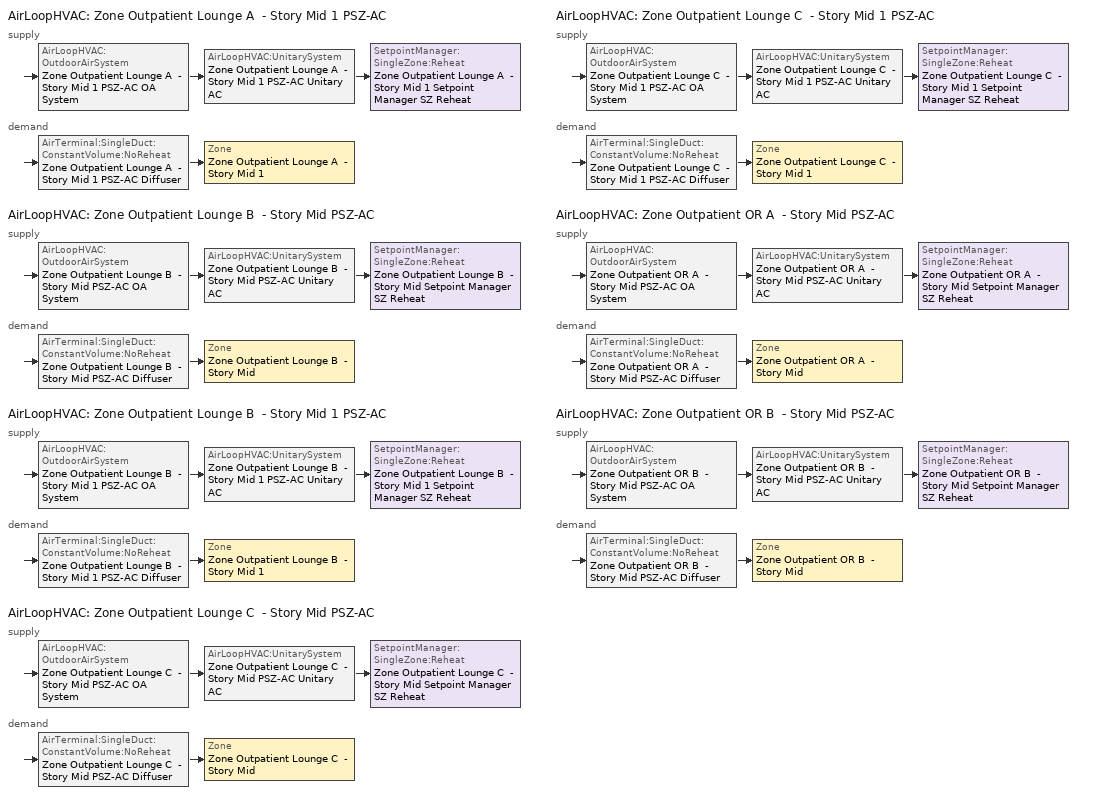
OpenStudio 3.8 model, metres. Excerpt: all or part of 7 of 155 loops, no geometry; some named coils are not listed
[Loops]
AirLoopHVAC 'Zone Outpatient Lounge A  - Story Mid 1 PSZ-AC'
 supply: AirLoopHVAC:OutdoorAirSystem 'Zone Outpatient Lounge A  - Story Mid 1 PSZ-AC OA System' > AirLoopHVAC:UnitarySystem 'Zone Outpatient Lounge A  - Story Mid 1 PSZ-AC Unitary AC' > SetpointManager:SingleZone:Reheat 'Zone Outpatient Lounge A  - Story Mid 1 Setpoint Manager SZ Reheat'
 demand: AirTerminal:SingleDuct:ConstantVolume:NoReheat 'Zone Outpatient Lounge A  - Story Mid 1 PSZ-AC Diffuser' > Zone 'Zone Outpatient Lounge A  - Story Mid 1'
AirLoopHVAC 'Zone Outpatient Lounge B  - Story Mid PSZ-AC'
 supply: AirLoopHVAC:OutdoorAirSystem 'Zone Outpatient Lounge B  - Story Mid PSZ-AC OA System' > AirLoopHVAC:UnitarySystem 'Zone Outpatient Lounge B  - Story Mid PSZ-AC Unitary AC' > SetpointManager:SingleZone:Reheat 'Zone Outpatient Lounge B  - Story Mid Setpoint Manager SZ Reheat'
 demand: AirTerminal:SingleDuct:ConstantVolume:NoReheat 'Zone Outpatient Lounge B  - Story Mid PSZ-AC Diffuser' > Zone 'Zone Outpatient Lounge B  - Story Mid'
AirLoopHVAC 'Zone Outpatient Lounge B  - Story Mid 1 PSZ-AC'
 supply: AirLoopHVAC:OutdoorAirSystem 'Zone Outpatient Lounge B  - Story Mid 1 PSZ-AC OA System' > AirLoopHVAC:UnitarySystem 'Zone Outpatient Lounge B  - Story Mid 1 PSZ-AC Unitary AC' > SetpointManager:SingleZone:Reheat 'Zone Outpatient Lounge B  - Story Mid 1 Setpoint Manager SZ Reheat'
 demand: AirTerminal:SingleDuct:ConstantVolume:NoReheat 'Zone Outpatient Lounge B  - Story Mid 1 PSZ-AC Diffuser' > Zone 'Zone Outpatient Lounge B  - Story Mid 1'
AirLoopHVAC 'Zone Outpatient Lounge C  - Story Mid PSZ-AC'
 supply: AirLoopHVAC:OutdoorAirSystem 'Zone Outpatient Lounge C  - Story Mid PSZ-AC OA System' > AirLoopHVAC:UnitarySystem 'Zone Outpatient Lounge C  - Story Mid PSZ-AC Unitary AC' > SetpointManager:SingleZone:Reheat 'Zone Outpatient Lounge C  - Story Mid Setpoint Manager SZ Reheat'
 demand: AirTerminal:SingleDuct:ConstantVolume:NoReheat 'Zone Outpatient Lounge C  - Story Mid PSZ-AC Diffuser' > Zone 'Zone Outpatient Lounge C  - Story Mid'
AirLoopHVAC 'Zone Outpatient Lounge C  - Story Mid 1 PSZ-AC'
 supply: AirLoopHVAC:OutdoorAirSystem 'Zone Outpatient Lounge C  - Story Mid 1 PSZ-AC OA System' > AirLoopHVAC:UnitarySystem 'Zone Outpatient Lounge C  - Story Mid 1 PSZ-AC Unitary AC' > SetpointManager:SingleZone:Reheat 'Zone Outpatient Lounge C  - Story Mid 1 Setpoint Manager SZ Reheat'
 demand: AirTerminal:SingleDuct:ConstantVolume:NoReheat 'Zone Outpatient Lounge C  - Story Mid 1 PSZ-AC Diffuser' > Zone 'Zone Outpatient Lounge C  - Story Mid 1'
AirLoopHVAC 'Zone Outpatient OR A  - Story Mid PSZ-AC'
 supply: AirLoopHVAC:OutdoorAirSystem 'Zone Outpatient OR A  - Story Mid PSZ-AC OA System' > AirLoopHVAC:UnitarySystem 'Zone Outpatient OR A  - Story Mid PSZ-AC Unitary AC' > SetpointManager:SingleZone:Reheat 'Zone Outpatient OR A  - Story Mid Setpoint Manager SZ Reheat'
 demand: AirTerminal:SingleDuct:ConstantVolume:NoReheat 'Zone Outpatient OR A  - Story Mid PSZ-AC Diffuser' > Zone 'Zone Outpatient OR A  - Story Mid'
AirLoopHVAC 'Zone Outpatient OR B  - Story Mid PSZ-AC'
 supply: AirLoopHVAC:OutdoorAirSystem 'Zone Outpatient OR B  - Story Mid PSZ-AC OA System' > AirLoopHVAC:UnitarySystem 'Zone Outpatient OR B  - Story Mid PSZ-AC Unitary AC' > SetpointManager:SingleZone:Reheat 'Zone Outpatient OR B  - Story Mid Setpoint Manager SZ Reheat'
 demand: AirTerminal:SingleDuct:ConstantVolume:NoReheat 'Zone Outpatient OR B  - Story Mid PSZ-AC Diffuser' > Zone 'Zone Outpatient OR B  - Story Mid'
[Sizing:Zone] Zone Cooling Design Supply Air Temperature Input Method=SupplyAirTemperature; Zone Cooling Design Supply Air Temperature {C}=12.7778; Zone Cooling Design Supply Air Temperature Difference {deltaC}=11.11; Zone Heating Design Supply Air Temperature Input Method=SupplyAirTemperature; Zone Heating Design Supply Air Temperature {C}=50; Zone Heating Design Supply Air Temperature Difference {deltaC}=11.11; Zone Cooling Design Supply Air Humidity Ratio {kg-H2O/kg-air}=0.0085; Zone Heating Design Supply Air Humidity Ratio {kg-H2O/kg-air}=0.008; Cooling Design Air Flow Method=DesignDay; Heating Design Air Flow Method=DesignDay; Account for Dedicated Outdoor Air System=No; Dedicated Outdoor Air System Control Strategy=NeutralSupplyAir; Dedicated Outdoor Air Low Setpoint Temperature for Design {C}=autosize; Dedicated Outdoor Air High Setpoint Temperature for Design {C}=autosize; Zone Load Sizing Method=Sensible Load Only No Latent Load; Zone Latent Cooling Design Supply Air Humidity Ratio Input Method=HumidityRatioDifference; Zone Cooling Design Supply Air Humidity Ratio Difference {kgWater/kgDryAir}=0.005; Zone Latent Heating Design Supply Air Humidity Ratio Input Method=HumidityRatioDifference; Zone Humidification Design Supply Air Humidity Ratio Difference {kgWater/kgDryAir}=0.005
Zone Outpatient Lounge B  - Story Mid; Zone Outpatient Lounge C  - Story Mid; Zone Outpatient OR A  - Story Mid; Zone Outpatient OR B  - Story Mid; Zone Outpatient Lounge A  - Story Mid 1; Zone Outpatient Lounge B  - Story Mid 1; Zone Outpatient Lounge C  - Story Mid 1
[Zone equipment]
Zone Outpatient Lounge B  - Story Mid: Zone Outpatient Lounge B  - Story Mid PSZ-AC Diffuser
Zone Outpatient Lounge C  - Story Mid: Zone Outpatient Lounge C  - Story Mid PSZ-AC Diffuser
Zone Outpatient OR A  - Story Mid: Zone Outpatient OR A  - Story Mid PSZ-AC Diffuser
Zone Outpatient OR B  - Story Mid: Zone Outpatient OR B  - Story Mid PSZ-AC Diffuser
Zone Outpatient Lounge A  - Story Mid 1: Zone Outpatient Lounge A  - Story Mid 1 PSZ-AC Diffuser
Zone Outpatient Lounge B  - Story Mid 1: Zone Outpatient Lounge B  - Story Mid 1 PSZ-AC Diffuser
Zone Outpatient Lounge C  - Story Mid 1: Zone Outpatient Lounge C  - Story Mid 1 PSZ-AC Diffuser
[AirLoopHVAC] Design Return Air Flow Fraction of Supply Air Flow=1
Name | Availability Schedule | Design Supply Air Flow Rate {m3/s}
Zone Outpatient Lounge A  - Story Mid 1 PSZ-AC | Zone Outpatient Lounge A  - Story Mid 1 PSZ-AC Occ Sch | 0.11497
Zone Outpatient Lounge B  - Story Mid PSZ-AC | Zone Outpatient Lounge B  - Story Mid PSZ-AC Occ Sch | 0.118357
Zone Outpatient Lounge B  - Story Mid 1 PSZ-AC | Zone Outpatient Lounge B  - Story Mid 1 PSZ-AC Occ Sch | 0.106586
Zone Outpatient Lounge C  - Story Mid PSZ-AC | Zone Outpatient Lounge C  - Story Mid PSZ-AC Occ Sch | 0.125751
Zone Outpatient Lounge C  - Story Mid 1 PSZ-AC | Zone Outpatient Lounge C  - Story Mid 1 PSZ-AC Occ Sch | 0.11497
Zone Outpatient OR A  - Story Mid PSZ-AC | Zone Outpatient OR A  - Story Mid PSZ-AC Occ Sch | 1.05917
Zone Outpatient OR B  - Story Mid PSZ-AC | Zone Outpatient OR B  - Story Mid PSZ-AC Occ Sch | 1.30635
[Sizing:System] Type of Load to Size On=Sensible; Central Heating Maximum System Air Flow Ratio=1; Preheat Design Temperature {C}=7.22222; Preheat Design Humidity Ratio {kg-H2O/kg-Air}=0.008; Precool Design Temperature {C}=12.7778; Precool Design Humidity Ratio {kg-H2O/kg-Air}=0.008; Central Cooling Design Supply Air Temperature {C}=12.7778; Central Heating Design Supply Air Temperature {C}=50; Sizing Option=Coincident; 100% Outdoor Air in Cooling=No; 100% Outdoor Air in Heating=No; Central Cooling Design Supply Air Humidity Ratio {kg-H2O/kg-Air}=0.0085; Central Heating Design Supply Air Humidity Ratio {kg-H2O/kg-Air}=0.008; Cooling Design Air Flow Method=DesignDay; Heating Design Air Flow Method=DesignDay; System Outdoor Air Method=ZoneSum; Zone Maximum Outdoor Air Fraction=1; Cooling Supply Air Flow Rate Per Floor Area {m3/s-m2}=0.00996765; Cooling Fraction of Autosized Cooling Supply Air Flow Rate=1; Cooling Supply Air Flow Rate Per Unit Cooling Capacity {m3/s-W}=3.94755e-05; Heating Supply Air Flow Rate Per Floor Area {m3/s-m2}=0.00996765; Heating Fraction of Autosized Heating Supply Air Flow Rate=1; Heating Fraction of Autosized Cooling Supply Air Flow Rate=1; Heating Supply Air Flow Rate Per Unit Heating Capacity {m3/s-W}=3.15882e-05; Cooling Design Capacity Method=CoolingDesignCapacity; Cooling Design Capacity Per Floor Area {W/m2}=234.7; Fraction of Autosized Cooling Design Capacity=1; Heating Design Capacity Method=HeatingDesignCapacity; Heating Design Capacity Per Floor Area {W/m2}=157; Fraction of Autosized Heating Design Capacity=1; Central Cooling Capacity Control Method=OnOff; Occupant Diversity=1
Name | Design Outdoor Air Flow Rate {m3/s} | Cooling Design Capacity {W} | Heating Design Capacity {W}
Zone Outpatient Lounge A  - Story Mid 1 PSZ-AC; Zone Outpatient Lounge C  - Story Mid 1 PSZ-AC | 0.11497 | 1629.03 | 1569.16
Zone Outpatient Lounge B  - Story Mid PSZ-AC | 0.118357 | 1670.48 | 1721.55
Zone Outpatient Lounge B  - Story Mid 1 PSZ-AC | 0.106586 | 1509.46 | 1451.23
Zone Outpatient Lounge C  - Story Mid PSZ-AC | 0.125751 | 1594.22 | 1151.62
Zone Outpatient OR A  - Story Mid PSZ-AC | 1.05917 | 8797.46 | 6392.15
Zone Outpatient OR B  - Story Mid PSZ-AC | 1.30635 | 11213.38 | 9890.28
[SetpointManager:SingleZone:Reheat] Minimum Supply Air Temperature {C}=12.7778; Maximum Supply Air Temperature {C}=50
Name | Control Zone | Setpoint Node or NodeList
Zone Outpatient Lounge A  - Story Mid 1 Setpoint Manager SZ Reheat | Zone Outpatient Lounge A  - Story Mid 1 | Zone Outpatient Lounge A  - Story Mid 1 PSZ-AC Supply Outlet Node
Zone Outpatient Lounge B  - Story Mid Setpoint Manager SZ Reheat | Zone Outpatient Lounge B  - Story Mid | Zone Outpatient Lounge B  - Story Mid PSZ-AC Supply Outlet Node
Zone Outpatient Lounge B  - Story Mid 1 Setpoint Manager SZ Reheat | Zone Outpatient Lounge B  - Story Mid 1 | Zone Outpatient Lounge B  - Story Mid 1 PSZ-AC Supply Outlet Node
Zone Outpatient Lounge C  - Story Mid Setpoint Manager SZ Reheat | Zone Outpatient Lounge C  - Story Mid | Zone Outpatient Lounge C  - Story Mid PSZ-AC Supply Outlet Node
Zone Outpatient Lounge C  - Story Mid 1 Setpoint Manager SZ Reheat | Zone Outpatient Lounge C  - Story Mid 1 | Zone Outpatient Lounge C  - Story Mid 1 PSZ-AC Supply Outlet Node
Zone Outpatient OR A  - Story Mid Setpoint Manager SZ Reheat | Zone Outpatient OR A  - Story Mid | Zone Outpatient OR A  - Story Mid PSZ-AC Supply Outlet Node
Zone Outpatient OR B  - Story Mid Setpoint Manager SZ Reheat | Zone Outpatient OR B  - Story Mid | Zone Outpatient OR B  - Story Mid PSZ-AC Supply Outlet Node
[Coil:Heating:Electric] Availability Schedule=Always On Discrete; Efficiency=1
Name | Nominal Capacity {W}
Zone Outpatient Lounge A  - Story Mid 1 PSZ-AC Electric Backup Htg Coil; Zone Outpatient Lounge C  - Story Mid 1 PSZ-AC Electric Backup Htg Coil | 7179.45
Zone Outpatient Lounge B  - Story Mid PSZ-AC Electric Backup Htg Coil | 7408.63
Zone Outpatient Lounge B  - Story Mid 1 PSZ-AC Electric Backup Htg Coil | 6655.32
Zone Outpatient Lounge C  - Story Mid PSZ-AC Electric Backup Htg Coil | 4990.96
Zone Outpatient OR A  - Story Mid PSZ-AC Electric Backup Htg Coil | 43057.6
Zone Outpatient OR B  - Story Mid PSZ-AC Electric Backup Htg Coil | 52832.2
[Coil:Cooling:DX:SingleSpeed] Availability Schedule=Always On Discrete; Rated Evaporator Fan Power Per Volume Flow Rate 2017 {W/(m3/s)}=773.3; Rated Evaporator Fan Power Per Volume Flow Rate 2023 {W/(m3/s)}=934.4; Total Cooling Capacity Function of Temperature Curve=DOE Ref DX Clg Coil Cool-Cap-fT; Total Cooling Capacity Function of Flow Fraction Curve=DOE Ref DX Clg Coil Cool-CAP-fFlow; Energy Input Ratio Function of Temperature Curve=DOE Ref DX Clg Coil Cool-EIR-fT; Energy Input Ratio Function of Flow Fraction Curve=DOE Ref DX Clg Coil Cool-EIR-fFlow; Part Load Fraction Correlation Curve=DOE Ref DX Clg Coil Cool-PLF-fPLR; Minimum Outdoor Dry-Bulb Temperature for Compressor Operation {C}=-25; Nominal Time for Condensate Removal to Begin {s}=0; Ratio of Initial Moisture Evaporation Rate and Steady State Latent Capacity=0; Maximum Cycling Rate {cycles/hr}=0; Latent Capacity Time Constant {s}=0; Condenser Type=AirCooled; Evaporative Condenser Effectiveness=0.9; Evaporative Condenser Air Flow Rate {m3/s}=autosize; Evaporative Condenser Pump Rated Power Consumption {W}=autosize; Crankcase Heater Capacity {W}=0; Maximum Outdoor Dry-Bulb Temperature for Crankcase Heater Operation {C}=10; Basin Heater Capacity {W/K}=0; Basin Heater Setpoint Temperature {C}=2
Name | Rated Total Cooling Capacity {W} | Rated Sensible Heat Ratio | Rated COP {W/W} | Rated Air Flow Rate {m3/s}
Zone Outpatient Lounge A  - Story Mid 1 PSZ-AC 1spd DX AC Clg Coil 8kBtu/hr 9.7SEER; Zone Outpatient Lounge C  - Story Mid 1 PSZ-AC 1spd DX AC Clg Coil 8kBtu/hr 9.7SEER | 2477.99 | 0.748369 | 3.14722 | 0.11497
Zone Outpatient Lounge B  - Story Mid PSZ-AC 1spd DX AC Clg Coil 9kBtu/hr 9.7SEER | 2623.71 | 0.737541 | 3.14722 | 0.118357
Zone Outpatient Lounge B  - Story Mid 1 PSZ-AC 1spd DX AC Clg Coil 8kBtu/hr 9.7SEER | 2295.53 | 0.748585 | 3.14722 | 0.106586
Zone Outpatient Lounge C  - Story Mid PSZ-AC 1spd DX AC Clg Coil 8kBtu/hr 9.7SEER | 2257.7 | 0.800984 | 3.14722 | 0.125751
Zone Outpatient OR A  - Story Mid PSZ-AC 1spd DX AC Clg Coil 69kBtu/hr 8.9EER | 17533.1 | 0.800655 | 3.09963 | 1.05917
Zone Outpatient OR B  - Story Mid PSZ-AC 1spd DX AC Clg Coil 88kBtu/hr 8.9EER | 21624.7 | 0.800655 | 3.09963 | 1.30635
[Fan:OnOff] Availability Schedule=Always On Discrete; Pressure Rise {Pa}=622.722; Motor In Airstream Fraction=1
Name | Fan Total Efficiency | Maximum Flow Rate {m3/s} | Motor Efficiency | Fan Power Ratio Function of Speed Ratio Curve | Fan Efficiency Ratio Function of Speed Ratio Curve
Zone Outpatient Lounge A  - Story Mid 1 PSZ-AC Fan | 0.53625 | 0.11497 | 0.825 | Fan On Off Power Curve 67 | Fan On Off Efficiency Curve 67
Zone Outpatient Lounge B  - Story Mid PSZ-AC Fan | 0.53625 | 0.118357 | 0.825 | Fan On Off Power Curve 68 | Fan On Off Efficiency Curve 68
Zone Outpatient Lounge B  - Story Mid 1 PSZ-AC Fan | 0.53625 | 0.106586 | 0.825 | Fan On Off Power Curve 69 | Fan On Off Efficiency Curve 69
Zone Outpatient Lounge C  - Story Mid PSZ-AC Fan | 0.53625 | 0.125751 | 0.825 | Fan On Off Power Curve 70 | Fan On Off Efficiency Curve 70
Zone Outpatient Lounge C  - Story Mid 1 PSZ-AC Fan | 0.53625 | 0.11497 | 0.825 | Fan On Off Power Curve 71 | Fan On Off Efficiency Curve 71
Zone Outpatient OR A  - Story Mid PSZ-AC Fan | 0.546 | 1.05917 | 0.84 | Fan On Off Power Curve 72 | Fan On Off Efficiency Curve 72
Zone Outpatient OR B  - Story Mid PSZ-AC Fan | 0.56875 | 1.30635 | 0.875 | Fan On Off Power Curve 73 | Fan On Off Efficiency Curve 73
[AirLoopHVAC:UnitarySystem] Control Type=Load; Dehumidification Control Type=None; Availability Schedule=Always On Discrete; Fan Placement=DrawThrough; DX Heating Coil Sizing Ratio=1; Use DOAS DX Cooling Coil=No; DOAS DX Cooling Coil Leaving Minimum Air Temperature {C}=2; Latent Load Control=SensibleOnlyLoadControl; Supply Air Flow Rate Method During Cooling Operation=SupplyAirFlowRate; Supply Air Flow Rate Method During Heating Operation=SupplyAirFlowRate; Supply Air Flow Rate Method When No Cooling or Heating is Required=None; No Load Supply Air Flow Rate Control Set To Low Speed=Yes; Maximum Supply Air Temperature {C}=50; Maximum Outdoor Dry-Bulb Temperature for Supplemental Heater Operation {C}=21; Ancilliary On-Cycle Electric Power {W}=0; Ancilliary Off-Cycle Electric Power {W}=0
Name | Controlling Zone or Thermostat Location | Supply Fan | Supply Air Fan Operating Mode Schedule | Heating Coil | Cooling Coil | Supplemental Heating Coil | Supply Air Flow Rate During Cooling Operation {m3/s} | Supply Air Flow Rate During Heating Operation {m3/s}
Zone Outpatient Lounge A  - Story Mid 1 PSZ-AC Unitary AC | Zone Outpatient Lounge A  - Story Mid 1 | Zone Outpatient Lounge A  - Story Mid 1 PSZ-AC Fan | Zone Outpatient Lounge A  - Story Mid 1 PSZ-AC_night_fancycle_schedule | Zone Outpatient Lounge A  - Story Mid 1 PSZ-AC Water Htg Coil | Zone Outpatient Lounge A  - Story Mid 1 PSZ-AC 1spd DX AC Clg Coil 8kBtu/hr 9.7SEER | Zone Outpatient Lounge A  - Story Mid 1 PSZ-AC Electric Backup Htg Coil | 0.11497 | 0.11497
Zone Outpatient Lounge B  - Story Mid PSZ-AC Unitary AC | Zone Outpatient Lounge B  - Story Mid | Zone Outpatient Lounge B  - Story Mid PSZ-AC Fan | Zone Outpatient Lounge B  - Story Mid PSZ-AC_night_fancycle_schedule | Zone Outpatient Lounge B  - Story Mid PSZ-AC Water Htg Coil | Zone Outpatient Lounge B  - Story Mid PSZ-AC 1spd DX AC Clg Coil 9kBtu/hr 9.7SEER | Zone Outpatient Lounge B  - Story Mid PSZ-AC Electric Backup Htg Coil | 0.118357 | 0.118357
Zone Outpatient Lounge B  - Story Mid 1 PSZ-AC Unitary AC | Zone Outpatient Lounge B  - Story Mid 1 | Zone Outpatient Lounge B  - Story Mid 1 PSZ-AC Fan | Zone Outpatient Lounge B  - Story Mid 1 PSZ-AC_night_fancycle_schedule | Zone Outpatient Lounge B  - Story Mid 1 PSZ-AC Water Htg Coil | Zone Outpatient Lounge B  - Story Mid 1 PSZ-AC 1spd DX AC Clg Coil 8kBtu/hr 9.7SEER | Zone Outpatient Lounge B  - Story Mid 1 PSZ-AC Electric Backup Htg Coil | 0.106586 | 0.106586
Zone Outpatient Lounge C  - Story Mid PSZ-AC Unitary AC | Zone Outpatient Lounge C  - Story Mid | Zone Outpatient Lounge C  - Story Mid PSZ-AC Fan | Zone Outpatient Lounge C  - Story Mid PSZ-AC_night_fancycle_schedule | Zone Outpatient Lounge C  - Story Mid PSZ-AC Water Htg Coil | Zone Outpatient Lounge C  - Story Mid PSZ-AC 1spd DX AC Clg Coil 8kBtu/hr 9.7SEER | Zone Outpatient Lounge C  - Story Mid PSZ-AC Electric Backup Htg Coil | 0.125751 | 0.125751
Zone Outpatient Lounge C  - Story Mid 1 PSZ-AC Unitary AC | Zone Outpatient Lounge C  - Story Mid 1 | Zone Outpatient Lounge C  - Story Mid 1 PSZ-AC Fan | Zone Outpatient Lounge C  - Story Mid 1 PSZ-AC_night_fancycle_schedule | Zone Outpatient Lounge C  - Story Mid 1 PSZ-AC Water Htg Coil | Zone Outpatient Lounge C  - Story Mid 1 PSZ-AC 1spd DX AC Clg Coil 8kBtu/hr 9.7SEER | Zone Outpatient Lounge C  - Story Mid 1 PSZ-AC Electric Backup Htg Coil | 0.11497 | 0.11497
Zone Outpatient OR A  - Story Mid PSZ-AC Unitary AC | Zone Outpatient OR A  - Story Mid | Zone Outpatient OR A  - Story Mid PSZ-AC Fan | Zone Outpatient OR A  - Story Mid PSZ-AC_night_fancycle_schedule | Zone Outpatient OR A  - Story Mid PSZ-AC Water Htg Coil | Zone Outpatient OR A  - Story Mid PSZ-AC 1spd DX AC Clg Coil 69kBtu/hr 8.9EER | Zone Outpatient OR A  - Story Mid PSZ-AC Electric Backup Htg Coil | 1.05917 | 1.05917
Zone Outpatient OR B  - Story Mid PSZ-AC Unitary AC | Zone Outpatient OR B  - Story Mid | Zone Outpatient OR B  - Story Mid PSZ-AC Fan | Zone Outpatient OR B  - Story Mid PSZ-AC_night_fancycle_schedule | Zone Outpatient OR B  - Story Mid PSZ-AC Water Htg Coil | Zone Outpatient OR B  - Story Mid PSZ-AC 1spd DX AC Clg Coil 88kBtu/hr 8.9EER | Zone Outpatient OR B  - Story Mid PSZ-AC Electric Backup Htg Coil | 1.30635 | 1.30635
[Controller:OutdoorAir] Economizer Control Type=NoEconomizer; Economizer Control Action Type=ModulateFlow; Economizer Maximum Limit Dry-Bulb Temperature {C}=28; Economizer Maximum Limit Enthalpy {J/kg}=64000; Lockout Type=LockoutWithCompressor; Minimum Limit Type=FixedMinimum; High Humidity Control=No; Heat Recovery Bypass Control Type=BypassWhenWithinEconomizerLimits; Economizer Operation Staging=InterlockedWithMechanicalCooling
Name | Minimum Outdoor Air Flow Rate {m3/s} | Maximum Outdoor Air Flow Rate {m3/s} | Minimum Outdoor Air Schedule | Controller Mechanical Ventilation
Zone Outpatient Lounge A  - Story Mid 1 PSZ-AC OA System Controller | 0.0217318 | 0.11497 | Zone Outpatient Lounge A  - Story Mid 1 PSZ-AC_night_novent_schedule | Controller Mechanical Ventilation 68
Zone Outpatient Lounge B  - Story Mid PSZ-AC OA System Controller | 0.0238423 | 0.118357 | Zone Outpatient Lounge B  - Story Mid PSZ-AC_night_novent_schedule | Controller Mechanical Ventilation 69
Zone Outpatient Lounge B  - Story Mid 1 PSZ-AC OA System Controller | 0.0200985 | 0.106586 | Zone Outpatient Lounge B  - Story Mid 1 PSZ-AC_night_novent_schedule | Controller Mechanical Ventilation 70
Zone Outpatient Lounge C  - Story Mid PSZ-AC OA System Controller | 0.0154094 | 0.125751 | Zone Outpatient Lounge C  - Story Mid PSZ-AC_night_novent_schedule | Controller Mechanical Ventilation 71
Zone Outpatient Lounge C  - Story Mid 1 PSZ-AC OA System Controller | 0.0217318 | 0.11497 | Zone Outpatient Lounge C  - Story Mid 1 PSZ-AC_night_novent_schedule | Controller Mechanical Ventilation 72
Zone Outpatient OR A  - Story Mid PSZ-AC OA System Controller | 0.0885266 | 1.05917 | Zone Outpatient OR A  - Story Mid PSZ-AC_night_novent_schedule | Controller Mechanical Ventilation 73
Zone Outpatient OR B  - Story Mid PSZ-AC OA System Controller | 0.136973 | 1.30635 | Zone Outpatient OR B  - Story Mid PSZ-AC_night_novent_schedule | Controller Mechanical Ventilation 74
[Controller:MechanicalVentilation] Availability Schedule=Always On Discrete
Controller Mechanical Ventilation 68; Controller Mechanical Ventilation 69; Controller Mechanical Ventilation 70; Controller Mechanical Ventilation 71; Controller Mechanical Ventilation 72; Controller Mechanical Ventilation 73; Controller Mechanical Ventilation 74
[AirLoopHVAC:OutdoorAirSystem]
Name | Controller
Zone Outpatient Lounge A  - Story Mid 1 PSZ-AC OA System | Zone Outpatient Lounge A  - Story Mid 1 PSZ-AC OA System Controller
Zone Outpatient Lounge B  - Story Mid PSZ-AC OA System | Zone Outpatient Lounge B  - Story Mid PSZ-AC OA System Controller
Zone Outpatient Lounge B  - Story Mid 1 PSZ-AC OA System | Zone Outpatient Lounge B  - Story Mid 1 PSZ-AC OA System Controller
Zone Outpatient Lounge C  - Story Mid PSZ-AC OA System | Zone Outpatient Lounge C  - Story Mid PSZ-AC OA System Controller
Zone Outpatient Lounge C  - Story Mid 1 PSZ-AC OA System | Zone Outpatient Lounge C  - Story Mid 1 PSZ-AC OA System Controller
Zone Outpatient OR A  - Story Mid PSZ-AC OA System | Zone Outpatient OR A  - Story Mid PSZ-AC OA System Controller
Zone Outpatient OR B  - Story Mid PSZ-AC OA System | Zone Outpatient OR B  - Story Mid PSZ-AC OA System Controller
[AirTerminal:SingleDuct:ConstantVolume:NoReheat] Availability Schedule=Always On Discrete
Name | Maximum Air Flow Rate {m3/s}
Zone Outpatient Lounge A  - Story Mid 1 PSZ-AC Diffuser; Zone Outpatient Lounge C  - Story Mid 1 PSZ-AC Diffuser | 0.11497
Zone Outpatient Lounge B  - Story Mid PSZ-AC Diffuser | 0.118357
Zone Outpatient Lounge B  - Story Mid 1 PSZ-AC Diffuser | 0.106586
Zone Outpatient Lounge C  - Story Mid PSZ-AC Diffuser | 0.125751
Zone Outpatient OR A  - Story Mid PSZ-AC Diffuser | 1.05917
Zone Outpatient OR B  - Story Mid PSZ-AC Diffuser | 1.30635
[Schedule:Ruleset]
Name | Default Day Schedule | Summer Design Day Schedule | Winter Design Day Schedule
Zone Outpatient Lounge A  - Story Mid 1 PSZ-AC Occ Sch | Zone Outpatient Lounge A  - Story Mid 1 PSZ-AC Occ Sch Default | Zone Outpatient Lounge A  - Story Mid 1 PSZ-AC Occ Sch Summer Design Day | Zone Outpatient Lounge A  - Story Mid 1 PSZ-AC Occ Sch Winter Design Day
Zone Outpatient Lounge B  - Story Mid 1 PSZ-AC Occ Sch | Zone Outpatient Lounge B  - Story Mid 1 PSZ-AC Occ Sch Default | Zone Outpatient Lounge B  - Story Mid 1 PSZ-AC Occ Sch Summer Design Day | Zone Outpatient Lounge B  - Story Mid 1 PSZ-AC Occ Sch Winter Design Day
Zone Outpatient Lounge B  - Story Mid PSZ-AC Occ Sch | Zone Outpatient Lounge B  - Story Mid PSZ-AC Occ Sch Default | Zone Outpatient Lounge B  - Story Mid PSZ-AC Occ Sch Summer Design Day | Zone Outpatient Lounge B  - Story Mid PSZ-AC Occ Sch Winter Design Day
Zone Outpatient Lounge C  - Story Mid 1 PSZ-AC Occ Sch | Zone Outpatient Lounge C  - Story Mid 1 PSZ-AC Occ Sch Default | Zone Outpatient Lounge C  - Story Mid 1 PSZ-AC Occ Sch Summer Design Day | Zone Outpatient Lounge C  - Story Mid 1 PSZ-AC Occ Sch Winter Design Day
Zone Outpatient Lounge C  - Story Mid PSZ-AC Occ Sch | Zone Outpatient Lounge C  - Story Mid PSZ-AC Occ Sch Default | Zone Outpatient Lounge C  - Story Mid PSZ-AC Occ Sch Summer Design Day | Zone Outpatient Lounge C  - Story Mid PSZ-AC Occ Sch Winter Design Day
Zone Outpatient OR A  - Story Mid PSZ-AC Occ Sch | Zone Outpatient OR A  - Story Mid PSZ-AC Occ Sch Default | Zone Outpatient OR A  - Story Mid PSZ-AC Occ Sch Summer Design Day | Zone Outpatient OR A  - Story Mid PSZ-AC Occ Sch Winter Design Day
Zone Outpatient OR B  - Story Mid PSZ-AC Occ Sch | Zone Outpatient OR B  - Story Mid PSZ-AC Occ Sch Default | Zone Outpatient OR B  - Story Mid PSZ-AC Occ Sch Summer Design Day | Zone Outpatient OR B  - Story Mid PSZ-AC Occ Sch Winter Design Day
Zone Outpatient Lounge A  - Story Mid 1 PSZ-AC_night_novent_schedule | Zone Outpatient Lounge A  - Story Mid 1 PSZ-AC Occ Sch Default 2 | Zone Outpatient Lounge A  - Story Mid 1 PSZ-AC Occ Sch Summer Design Day 2 | Zone Outpatient Lounge A  - Story Mid 1 PSZ-AC Occ Sch Winter Design Day 2
Zone Outpatient Lounge A  - Story Mid 1 PSZ-AC_night_fancycle_schedule | Zone Outpatient Lounge A  - Story Mid 1 PSZ-AC Occ Sch Default 3 | Zone Outpatient Lounge A  - Story Mid 1 PSZ-AC Occ Sch Summer Design Day 3 | Zone Outpatient Lounge A  - Story Mid 1 PSZ-AC Occ Sch Winter Design Day 3
Zone Outpatient Lounge B  - Story Mid 1 PSZ-AC_night_novent_schedule | Zone Outpatient Lounge B  - Story Mid 1 PSZ-AC Occ Sch Default 2 | Zone Outpatient Lounge B  - Story Mid 1 PSZ-AC Occ Sch Summer Design Day 2 | Zone Outpatient Lounge B  - Story Mid 1 PSZ-AC Occ Sch Winter Design Day 2
Zone Outpatient Lounge B  - Story Mid 1 PSZ-AC_night_fancycle_schedule | Zone Outpatient Lounge B  - Story Mid 1 PSZ-AC Occ Sch Default 3 | Zone Outpatient Lounge B  - Story Mid 1 PSZ-AC Occ Sch Summer Design Day 3 | Zone Outpatient Lounge B  - Story Mid 1 PSZ-AC Occ Sch Winter Design Day 3
Zone Outpatient Lounge B  - Story Mid PSZ-AC_night_novent_schedule | Zone Outpatient Lounge B  - Story Mid PSZ-AC Occ Sch Default 2 | Zone Outpatient Lounge B  - Story Mid PSZ-AC Occ Sch Summer Design Day 2 | Zone Outpatient Lounge B  - Story Mid PSZ-AC Occ Sch Winter Design Day 2
Zone Outpatient Lounge B  - Story Mid PSZ-AC_night_fancycle_schedule | Zone Outpatient Lounge B  - Story Mid PSZ-AC Occ Sch Default 3 | Zone Outpatient Lounge B  - Story Mid PSZ-AC Occ Sch Summer Design Day 3 | Zone Outpatient Lounge B  - Story Mid PSZ-AC Occ Sch Winter Design Day 3
Zone Outpatient Lounge C  - Story Mid 1 PSZ-AC_night_novent_schedule | Zone Outpatient Lounge C  - Story Mid 1 PSZ-AC Occ Sch Default 2 | Zone Outpatient Lounge C  - Story Mid 1 PSZ-AC Occ Sch Summer Design Day 2 | Zone Outpatient Lounge C  - Story Mid 1 PSZ-AC Occ Sch Winter Design Day 2
Zone Outpatient Lounge C  - Story Mid 1 PSZ-AC_night_fancycle_schedule | Zone Outpatient Lounge C  - Story Mid 1 PSZ-AC Occ Sch Default 3 | Zone Outpatient Lounge C  - Story Mid 1 PSZ-AC Occ Sch Summer Design Day 3 | Zone Outpatient Lounge C  - Story Mid 1 PSZ-AC Occ Sch Winter Design Day 3
Zone Outpatient Lounge C  - Story Mid PSZ-AC_night_novent_schedule | Zone Outpatient Lounge C  - Story Mid PSZ-AC Occ Sch Default 2 | Zone Outpatient Lounge C  - Story Mid PSZ-AC Occ Sch Summer Design Day 2 | Zone Outpatient Lounge C  - Story Mid PSZ-AC Occ Sch Winter Design Day 2
Zone Outpatient Lounge C  - Story Mid PSZ-AC_night_fancycle_schedule | Zone Outpatient Lounge C  - Story Mid PSZ-AC Occ Sch Default 3 | Zone Outpatient Lounge C  - Story Mid PSZ-AC Occ Sch Summer Design Day 3 | Zone Outpatient Lounge C  - Story Mid PSZ-AC Occ Sch Winter Design Day 3
Zone Outpatient OR A  - Story Mid PSZ-AC_night_novent_schedule | Zone Outpatient OR A  - Story Mid PSZ-AC Occ Sch Default 2 | Zone Outpatient OR A  - Story Mid PSZ-AC Occ Sch Summer Design Day 2 | Zone Outpatient OR A  - Story Mid PSZ-AC Occ Sch Winter Design Day 2
Zone Outpatient OR A  - Story Mid PSZ-AC_night_fancycle_schedule | Zone Outpatient OR A  - Story Mid PSZ-AC Occ Sch Default 3 | Zone Outpatient OR A  - Story Mid PSZ-AC Occ Sch Summer Design Day 3 | Zone Outpatient OR A  - Story Mid PSZ-AC Occ Sch Winter Design Day 3
Zone Outpatient OR B  - Story Mid PSZ-AC_night_novent_schedule | Zone Outpatient OR B  - Story Mid PSZ-AC Occ Sch Default 2 | Zone Outpatient OR B  - Story Mid PSZ-AC Occ Sch Summer Design Day 2 | Zone Outpatient OR B  - Story Mid PSZ-AC Occ Sch Winter Design Day 2
Zone Outpatient OR B  - Story Mid PSZ-AC_night_fancycle_schedule | Zone Outpatient OR B  - Story Mid PSZ-AC Occ Sch Default 3 | Zone Outpatient OR B  - Story Mid PSZ-AC Occ Sch Summer Design Day 3 | Zone Outpatient OR B  - Story Mid PSZ-AC Occ Sch Winter Design Day 3
[Schedule:Day]
Zone Outpatient Lounge A  - Story Mid 1 PSZ-AC Occ Sch Default; Zone Outpatient Lounge B  - Story Mid 1 PSZ-AC Occ Sch Default; Zone Outpatient Lounge B  - Story Mid PSZ-AC Occ Sch Default; Zone Outpatient Lounge C  - Story Mid 1 PSZ-AC Occ Sch Default; Zone Outpatient Lounge C  - Story Mid PSZ-AC Occ Sch Default; Zone Outpatient OR A  - Story Mid PSZ-AC Occ Sch Default; Zone Outpatient OR B  - Story Mid PSZ-AC Occ Sch Default; Zone Outpatient Lounge A  - Story Mid 1 PSZ-AC Occ Sch Default 2; Zone Outpatient Lounge A  - Story Mid 1 PSZ-AC Occ Sch Default 3; Zone Outpatient Lounge B  - Story Mid 1 PSZ-AC Occ Sch Default 2; Zone Outpatient Lounge B  - Story Mid 1 PSZ-AC Occ Sch Default 3; Zone Outpatient Lounge B  - Story Mid PSZ-AC Occ Sch Default 2; Zone Outpatient Lounge B  - Story Mid PSZ-AC Occ Sch Default 3; Zone Outpatient Lounge C  - Story Mid 1 PSZ-AC Occ Sch Default 2; Zone Outpatient Lounge C  - Story Mid 1 PSZ-AC Occ Sch Default 3; Zone Outpatient Lounge C  - Story Mid PSZ-AC Occ Sch Default 2; Zone Outpatient Lounge C  - Story Mid PSZ-AC Occ Sch Default 3; Zone Outpatient OR A  - Story Mid PSZ-AC Occ Sch Default 2; Zone Outpatient OR A  - Story Mid PSZ-AC Occ Sch Default 3; Zone Outpatient OR B  - Story Mid PSZ-AC Occ Sch Default 2; Zone Outpatient OR B  - Story Mid PSZ-AC Occ Sch Default 3: 9, 15, 0, 18, 30, 1, 24, 0, 0
Zone Outpatient Lounge A  - Story Mid 1 PSZ-AC Occ Sch Winter Design Day; Zone Outpatient Lounge A  - Story Mid 1 PSZ-AC Occ Sch Summer Design Day; Zone Outpatient Lounge B  - Story Mid 1 PSZ-AC Occ Sch Winter Design Day; Zone Outpatient Lounge B  - Story Mid 1 PSZ-AC Occ Sch Summer Design Day; Zone Outpatient Lounge B  - Story Mid PSZ-AC Occ Sch Winter Design Day; Zone Outpatient Lounge B  - Story Mid PSZ-AC Occ Sch Summer Design Day; Zone Outpatient Lounge C  - Story Mid 1 PSZ-AC Occ Sch Winter Design Day; Zone Outpatient Lounge C  - Story Mid 1 PSZ-AC Occ Sch Summer Design Day; Zone Outpatient Lounge C  - Story Mid PSZ-AC Occ Sch Winter Design Day; Zone Outpatient Lounge C  - Story Mid PSZ-AC Occ Sch Summer Design Day; Zone Outpatient OR A  - Story Mid PSZ-AC Occ Sch Winter Design Day; Zone Outpatient OR A  - Story Mid PSZ-AC Occ Sch Summer Design Day; Zone Outpatient OR B  - Story Mid PSZ-AC Occ Sch Winter Design Day; Zone Outpatient OR B  - Story Mid PSZ-AC Occ Sch Summer Design Day; Zone Outpatient Lounge A  - Story Mid 1 PSZ-AC Occ Sch Summer Design Day 2; Zone Outpatient Lounge A  - Story Mid 1 PSZ-AC Occ Sch Winter Design Day 2; Zone Outpatient Lounge A  - Story Mid 1 PSZ-AC Occ Sch Summer Design Day 3; Zone Outpatient Lounge A  - Story Mid 1 PSZ-AC Occ Sch Winter Design Day 3; Zone Outpatient Lounge B  - Story Mid 1 PSZ-AC Occ Sch Summer Design Day 2; Zone Outpatient Lounge B  - Story Mid 1 PSZ-AC Occ Sch Winter Design Day 2; Zone Outpatient Lounge B  - Story Mid 1 PSZ-AC Occ Sch Summer Design Day 3; Zone Outpatient Lounge B  - Story Mid 1 PSZ-AC Occ Sch Winter Design Day 3; Zone Outpatient Lounge B  - Story Mid PSZ-AC Occ Sch Summer Design Day 2; Zone Outpatient Lounge B  - Story Mid PSZ-AC Occ Sch Winter Design Day 2; Zone Outpatient Lounge B  - Story Mid PSZ-AC Occ Sch Summer Design Day 3; Zone Outpatient Lounge B  - Story Mid PSZ-AC Occ Sch Winter Design Day 3; Zone Outpatient Lounge C  - Story Mid 1 PSZ-AC Occ Sch Summer Design Day 2; Zone Outpatient Lounge C  - Story Mid 1 PSZ-AC Occ Sch Winter Design Day 2; Zone Outpatient Lounge C  - Story Mid 1 PSZ-AC Occ Sch Summer Design Day 3; Zone Outpatient Lounge C  - Story Mid 1 PSZ-AC Occ Sch Winter Design Day 3; Zone Outpatient Lounge C  - Story Mid PSZ-AC Occ Sch Summer Design Day 2; Zone Outpatient Lounge C  - Story Mid PSZ-AC Occ Sch Winter Design Day 2; Zone Outpatient Lounge C  - Story Mid PSZ-AC Occ Sch Summer Design Day 3; Zone Outpatient Lounge C  - Story Mid PSZ-AC Occ Sch Winter Design Day 3; Zone Outpatient OR A  - Story Mid PSZ-AC Occ Sch Summer Design Day 2; Zone Outpatient OR A  - Story Mid PSZ-AC Occ Sch Winter Design Day 2; Zone Outpatient OR A  - Story Mid PSZ-AC Occ Sch Summer Design Day 3; Zone Outpatient OR A  - Story Mid PSZ-AC Occ Sch Winter Design Day 3; Zone Outpatient OR B  - Story Mid PSZ-AC Occ Sch Summer Design Day 2; Zone Outpatient OR B  - Story Mid PSZ-AC Occ Sch Winter Design Day 2; Zone Outpatient OR B  - Story Mid PSZ-AC Occ Sch Summer Design Day 3; Zone Outpatient OR B  - Story Mid PSZ-AC Occ Sch Winter Design Day 3: 24, 0, 1
Zone Outpatient Lounge A  - Story Mid 1 PSZ-AC Occ Sch Saturday; Zone Outpatient Lounge B  - Story Mid 1 PSZ-AC Occ Sch Saturday; Zone Outpatient Lounge B  - Story Mid PSZ-AC Occ Sch Saturday; Zone Outpatient Lounge C  - Story Mid 1 PSZ-AC Occ Sch Saturday; Zone Outpatient Lounge C  - Story Mid PSZ-AC Occ Sch Saturday; Zone Outpatient OR A  - Story Mid PSZ-AC Occ Sch Saturday; Zone Outpatient OR B  - Story Mid PSZ-AC Occ Sch Saturday; Zone Outpatient Lounge A  - Story Mid 1 PSZ-AC Occ Sch Saturday 2; Zone Outpatient Lounge A  - Story Mid 1 PSZ-AC Occ Sch Saturday 3; Zone Outpatient Lounge B  - Story Mid 1 PSZ-AC Occ Sch Saturday 2; Zone Outpatient Lounge B  - Story Mid 1 PSZ-AC Occ Sch Saturday 3; Zone Outpatient Lounge B  - Story Mid PSZ-AC Occ Sch Saturday 2; Zone Outpatient Lounge B  - Story Mid PSZ-AC Occ Sch Saturday 3; Zone Outpatient Lounge C  - Story Mid 1 PSZ-AC Occ Sch Saturday 2; Zone Outpatient Lounge C  - Story Mid 1 PSZ-AC Occ Sch Saturday 3; Zone Outpatient Lounge C  - Story Mid PSZ-AC Occ Sch Saturday 2; Zone Outpatient Lounge C  - Story Mid PSZ-AC Occ Sch Saturday 3; Zone Outpatient OR A  - Story Mid PSZ-AC Occ Sch Saturday 2; Zone Outpatient OR A  - Story Mid PSZ-AC Occ Sch Saturday 3; Zone Outpatient OR B  - Story Mid PSZ-AC Occ Sch Saturday 2; Zone Outpatient OR B  - Story Mid PSZ-AC Occ Sch Saturday 3: 10, 30, 0, 18, 45, 1, 24, 0, 0
Zone Outpatient Lounge A  - Story Mid 1 PSZ-AC Occ Sch Sunday; Zone Outpatient Lounge B  - Story Mid 1 PSZ-AC Occ Sch Sunday; Zone Outpatient Lounge B  - Story Mid PSZ-AC Occ Sch Sunday; Zone Outpatient Lounge C  - Story Mid 1 PSZ-AC Occ Sch Sunday; Zone Outpatient Lounge C  - Story Mid PSZ-AC Occ Sch Sunday; Zone Outpatient OR A  - Story Mid PSZ-AC Occ Sch Sunday; Zone Outpatient OR B  - Story Mid PSZ-AC Occ Sch Sunday; Zone Outpatient Lounge A  - Story Mid 1 PSZ-AC Occ Sch Sunday 2; Zone Outpatient Lounge A  - Story Mid 1 PSZ-AC Occ Sch Sunday 3; Zone Outpatient Lounge B  - Story Mid 1 PSZ-AC Occ Sch Sunday 2; Zone Outpatient Lounge B  - Story Mid 1 PSZ-AC Occ Sch Sunday 3; Zone Outpatient Lounge B  - Story Mid PSZ-AC Occ Sch Sunday 2; Zone Outpatient Lounge B  - Story Mid PSZ-AC Occ Sch Sunday 3; Zone Outpatient Lounge C  - Story Mid 1 PSZ-AC Occ Sch Sunday 2; Zone Outpatient Lounge C  - Story Mid 1 PSZ-AC Occ Sch Sunday 3; Zone Outpatient Lounge C  - Story Mid PSZ-AC Occ Sch Sunday 2; Zone Outpatient Lounge C  - Story Mid PSZ-AC Occ Sch Sunday 3; Zone Outpatient OR A  - Story Mid PSZ-AC Occ Sch Sunday 2; Zone Outpatient OR A  - Story Mid PSZ-AC Occ Sch Sunday 3; Zone Outpatient OR B  - Story Mid PSZ-AC Occ Sch Sunday 2; Zone Outpatient OR B  - Story Mid PSZ-AC Occ Sch Sunday 3: 24, 0, 0
[Schedule:Rule] Date Specification Type=DateRange; Start Month=1; Start Day=1; End Month=12; End Day=31
Name | Schedule Ruleset | Rule Order | Day Schedule | Apply Saturday | Apply Sunday
Zone Outpatient Lounge A  - Story Mid 1 PSZ-AC Occ Sch Saturday Rule | Zone Outpatient Lounge A  - Story Mid 1 PSZ-AC Occ Sch | 1 | Zone Outpatient Lounge A  - Story Mid 1 PSZ-AC Occ Sch Saturday | Yes
Zone Outpatient Lounge A  - Story Mid 1 PSZ-AC Occ Sch Sunday Rule | Zone Outpatient Lounge A  - Story Mid 1 PSZ-AC Occ Sch | 0 | Zone Outpatient Lounge A  - Story Mid 1 PSZ-AC Occ Sch Sunday |  | Yes
Zone Outpatient Lounge B  - Story Mid 1 PSZ-AC Occ Sch Saturday Rule | Zone Outpatient Lounge B  - Story Mid 1 PSZ-AC Occ Sch | 1 | Zone Outpatient Lounge B  - Story Mid 1 PSZ-AC Occ Sch Saturday | Yes
Zone Outpatient Lounge B  - Story Mid 1 PSZ-AC Occ Sch Sunday Rule | Zone Outpatient Lounge B  - Story Mid 1 PSZ-AC Occ Sch | 0 | Zone Outpatient Lounge B  - Story Mid 1 PSZ-AC Occ Sch Sunday |  | Yes
Zone Outpatient Lounge B  - Story Mid PSZ-AC Occ Sch Saturday Rule | Zone Outpatient Lounge B  - Story Mid PSZ-AC Occ Sch | 1 | Zone Outpatient Lounge B  - Story Mid PSZ-AC Occ Sch Saturday | Yes
Zone Outpatient Lounge B  - Story Mid PSZ-AC Occ Sch Sunday Rule | Zone Outpatient Lounge B  - Story Mid PSZ-AC Occ Sch | 0 | Zone Outpatient Lounge B  - Story Mid PSZ-AC Occ Sch Sunday |  | Yes
Zone Outpatient Lounge C  - Story Mid 1 PSZ-AC Occ Sch Saturday Rule | Zone Outpatient Lounge C  - Story Mid 1 PSZ-AC Occ Sch | 1 | Zone Outpatient Lounge C  - Story Mid 1 PSZ-AC Occ Sch Saturday | Yes
Zone Outpatient Lounge C  - Story Mid 1 PSZ-AC Occ Sch Sunday Rule | Zone Outpatient Lounge C  - Story Mid 1 PSZ-AC Occ Sch | 0 | Zone Outpatient Lounge C  - Story Mid 1 PSZ-AC Occ Sch Sunday |  | Yes
Zone Outpatient Lounge C  - Story Mid PSZ-AC Occ Sch Saturday Rule | Zone Outpatient Lounge C  - Story Mid PSZ-AC Occ Sch | 1 | Zone Outpatient Lounge C  - Story Mid PSZ-AC Occ Sch Saturday | Yes
Zone Outpatient Lounge C  - Story Mid PSZ-AC Occ Sch Sunday Rule | Zone Outpatient Lounge C  - Story Mid PSZ-AC Occ Sch | 0 | Zone Outpatient Lounge C  - Story Mid PSZ-AC Occ Sch Sunday |  | Yes
Zone Outpatient OR A  - Story Mid PSZ-AC Occ Sch Saturday Rule | Zone Outpatient OR A  - Story Mid PSZ-AC Occ Sch | 1 | Zone Outpatient OR A  - Story Mid PSZ-AC Occ Sch Saturday | Yes
Zone Outpatient OR A  - Story Mid PSZ-AC Occ Sch Sunday Rule | Zone Outpatient OR A  - Story Mid PSZ-AC Occ Sch | 0 | Zone Outpatient OR A  - Story Mid PSZ-AC Occ Sch Sunday |  | Yes
Zone Outpatient OR B  - Story Mid PSZ-AC Occ Sch Saturday Rule | Zone Outpatient OR B  - Story Mid PSZ-AC Occ Sch | 1 | Zone Outpatient OR B  - Story Mid PSZ-AC Occ Sch Saturday | Yes
Zone Outpatient OR B  - Story Mid PSZ-AC Occ Sch Sunday Rule | Zone Outpatient OR B  - Story Mid PSZ-AC Occ Sch | 0 | Zone Outpatient OR B  - Story Mid PSZ-AC Occ Sch Sunday |  | Yes
Zone Outpatient Lounge A  - Story Mid 1 PSZ-AC Occ Sch Sunday Rule 2 | Zone Outpatient Lounge A  - Story Mid 1 PSZ-AC_night_novent_schedule | 0 | Zone Outpatient Lounge A  - Story Mid 1 PSZ-AC Occ Sch Sunday 2 |  | Yes
Zone Outpatient Lounge A  - Story Mid 1 PSZ-AC Occ Sch Saturday Rule 2 | Zone Outpatient Lounge A  - Story Mid 1 PSZ-AC_night_novent_schedule | 1 | Zone Outpatient Lounge A  - Story Mid 1 PSZ-AC Occ Sch Saturday 2 | Yes
Zone Outpatient Lounge A  - Story Mid 1 PSZ-AC Occ Sch Sunday Rule 3 | Zone Outpatient Lounge A  - Story Mid 1 PSZ-AC_night_fancycle_schedule | 0 | Zone Outpatient Lounge A  - Story Mid 1 PSZ-AC Occ Sch Sunday 3 |  | Yes
Zone Outpatient Lounge A  - Story Mid 1 PSZ-AC Occ Sch Saturday Rule 3 | Zone Outpatient Lounge A  - Story Mid 1 PSZ-AC_night_fancycle_schedule | 1 | Zone Outpatient Lounge A  - Story Mid 1 PSZ-AC Occ Sch Saturday 3 | Yes
Zone Outpatient Lounge B  - Story Mid 1 PSZ-AC Occ Sch Sunday Rule 2 | Zone Outpatient Lounge B  - Story Mid 1 PSZ-AC_night_novent_schedule | 0 | Zone Outpatient Lounge B  - Story Mid 1 PSZ-AC Occ Sch Sunday 2 |  | Yes
Zone Outpatient Lounge B  - Story Mid 1 PSZ-AC Occ Sch Saturday Rule 2 | Zone Outpatient Lounge B  - Story Mid 1 PSZ-AC_night_novent_schedule | 1 | Zone Outpatient Lounge B  - Story Mid 1 PSZ-AC Occ Sch Saturday 2 | Yes
Zone Outpatient Lounge B  - Story Mid 1 PSZ-AC Occ Sch Sunday Rule 3 | Zone Outpatient Lounge B  - Story Mid 1 PSZ-AC_night_fancycle_schedule | 0 | Zone Outpatient Lounge B  - Story Mid 1 PSZ-AC Occ Sch Sunday 3 |  | Yes
Zone Outpatient Lounge B  - Story Mid 1 PSZ-AC Occ Sch Saturday Rule 3 | Zone Outpatient Lounge B  - Story Mid 1 PSZ-AC_night_fancycle_schedule | 1 | Zone Outpatient Lounge B  - Story Mid 1 PSZ-AC Occ Sch Saturday 3 | Yes
Zone Outpatient Lounge B  - Story Mid PSZ-AC Occ Sch Sunday Rule 2 | Zone Outpatient Lounge B  - Story Mid PSZ-AC_night_novent_schedule | 0 | Zone Outpatient Lounge B  - Story Mid PSZ-AC Occ Sch Sunday 2 |  | Yes
Zone Outpatient Lounge B  - Story Mid PSZ-AC Occ Sch Saturday Rule 2 | Zone Outpatient Lounge B  - Story Mid PSZ-AC_night_novent_schedule | 1 | Zone Outpatient Lounge B  - Story Mid PSZ-AC Occ Sch Saturday 2 | Yes
Zone Outpatient Lounge B  - Story Mid PSZ-AC Occ Sch Sunday Rule 3 | Zone Outpatient Lounge B  - Story Mid PSZ-AC_night_fancycle_schedule | 0 | Zone Outpatient Lounge B  - Story Mid PSZ-AC Occ Sch Sunday 3 |  | Yes
Zone Outpatient Lounge B  - Story Mid PSZ-AC Occ Sch Saturday Rule 3 | Zone Outpatient Lounge B  - Story Mid PSZ-AC_night_fancycle_schedule | 1 | Zone Outpatient Lounge B  - Story Mid PSZ-AC Occ Sch Saturday 3 | Yes
Zone Outpatient Lounge C  - Story Mid 1 PSZ-AC Occ Sch Sunday Rule 2 | Zone Outpatient Lounge C  - Story Mid 1 PSZ-AC_night_novent_schedule | 0 | Zone Outpatient Lounge C  - Story Mid 1 PSZ-AC Occ Sch Sunday 2 |  | Yes
Zone Outpatient Lounge C  - Story Mid 1 PSZ-AC Occ Sch Saturday Rule 2 | Zone Outpatient Lounge C  - Story Mid 1 PSZ-AC_night_novent_schedule | 1 | Zone Outpatient Lounge C  - Story Mid 1 PSZ-AC Occ Sch Saturday 2 | Yes
Zone Outpatient Lounge C  - Story Mid 1 PSZ-AC Occ Sch Sunday Rule 3 | Zone Outpatient Lounge C  - Story Mid 1 PSZ-AC_night_fancycle_schedule | 0 | Zone Outpatient Lounge C  - Story Mid 1 PSZ-AC Occ Sch Sunday 3 |  | Yes
Zone Outpatient Lounge C  - Story Mid 1 PSZ-AC Occ Sch Saturday Rule 3 | Zone Outpatient Lounge C  - Story Mid 1 PSZ-AC_night_fancycle_schedule | 1 | Zone Outpatient Lounge C  - Story Mid 1 PSZ-AC Occ Sch Saturday 3 | Yes
Zone Outpatient Lounge C  - Story Mid PSZ-AC Occ Sch Sunday Rule 2 | Zone Outpatient Lounge C  - Story Mid PSZ-AC_night_novent_schedule | 0 | Zone Outpatient Lounge C  - Story Mid PSZ-AC Occ Sch Sunday 2 |  | Yes
Zone Outpatient Lounge C  - Story Mid PSZ-AC Occ Sch Saturday Rule 2 | Zone Outpatient Lounge C  - Story Mid PSZ-AC_night_novent_schedule | 1 | Zone Outpatient Lounge C  - Story Mid PSZ-AC Occ Sch Saturday 2 | Yes
Zone Outpatient Lounge C  - Story Mid PSZ-AC Occ Sch Sunday Rule 3 | Zone Outpatient Lounge C  - Story Mid PSZ-AC_night_fancycle_schedule | 0 | Zone Outpatient Lounge C  - Story Mid PSZ-AC Occ Sch Sunday 3 |  | Yes
Zone Outpatient Lounge C  - Story Mid PSZ-AC Occ Sch Saturday Rule 3 | Zone Outpatient Lounge C  - Story Mid PSZ-AC_night_fancycle_schedule | 1 | Zone Outpatient Lounge C  - Story Mid PSZ-AC Occ Sch Saturday 3 | Yes
Zone Outpatient OR A  - Story Mid PSZ-AC Occ Sch Sunday Rule 2 | Zone Outpatient OR A  - Story Mid PSZ-AC_night_novent_schedule | 0 | Zone Outpatient OR A  - Story Mid PSZ-AC Occ Sch Sunday 2 |  | Yes
Zone Outpatient OR A  - Story Mid PSZ-AC Occ Sch Saturday Rule 2 | Zone Outpatient OR A  - Story Mid PSZ-AC_night_novent_schedule | 1 | Zone Outpatient OR A  - Story Mid PSZ-AC Occ Sch Saturday 2 | Yes
Zone Outpatient OR A  - Story Mid PSZ-AC Occ Sch Sunday Rule 3 | Zone Outpatient OR A  - Story Mid PSZ-AC_night_fancycle_schedule | 0 | Zone Outpatient OR A  - Story Mid PSZ-AC Occ Sch Sunday 3 |  | Yes
Zone Outpatient OR A  - Story Mid PSZ-AC Occ Sch Saturday Rule 3 | Zone Outpatient OR A  - Story Mid PSZ-AC_night_fancycle_schedule | 1 | Zone Outpatient OR A  - Story Mid PSZ-AC Occ Sch Saturday 3 | Yes
Zone Outpatient OR B  - Story Mid PSZ-AC Occ Sch Sunday Rule 2 | Zone Outpatient OR B  - Story Mid PSZ-AC_night_novent_schedule | 0 | Zone Outpatient OR B  - Story Mid PSZ-AC Occ Sch Sunday 2 |  | Yes
Zone Outpatient OR B  - Story Mid PSZ-AC Occ Sch Saturday Rule 2 | Zone Outpatient OR B  - Story Mid PSZ-AC_night_novent_schedule | 1 | Zone Outpatient OR B  - Story Mid PSZ-AC Occ Sch Saturday 2 | Yes
Zone Outpatient OR B  - Story Mid PSZ-AC Occ Sch Sunday Rule 3 | Zone Outpatient OR B  - Story Mid PSZ-AC_night_fancycle_schedule | 0 | Zone Outpatient OR B  - Story Mid PSZ-AC Occ Sch Sunday 3 |  | Yes
Zone Outpatient OR B  - Story Mid PSZ-AC Occ Sch Saturday Rule 3 | Zone Outpatient OR B  - Story Mid PSZ-AC_night_fancycle_schedule | 1 | Zone Outpatient OR B  - Story Mid PSZ-AC Occ Sch Saturday 3 | Yes
[Schedule:Constant]
Always On Discrete: Value=1
[Curve:Exponent] Coefficient1 Constant=1; Coefficient2 Constant=0; Coefficient3 Constant=0; Minimum Value of x=0; Maximum Value of x=1
Fan On Off Power Curve 67; Fan On Off Power Curve 68; Fan On Off Power Curve 69; Fan On Off Power Curve 70; Fan On Off Power Curve 71; Fan On Off Power Curve 72; Fan On Off Power Curve 73
[Curve:Cubic] Coefficient1 Constant=1; Coefficient2 x=0; Coefficient3 x**2=0; Coefficient4 x**3=0
Name | Minimum Value of x | Maximum Value of x
Fan On Off Efficiency Curve 67; Fan On Off Efficiency Curve 68; Fan On Off Efficiency Curve 69; Fan On Off Efficiency Curve 70; Fan On Off Efficiency Curve 71; Fan On Off Efficiency Curve 72; Fan On Off Efficiency Curve 73 | 0 | 1
DOE Ref DX Clg Coil Cool-CAP-fFlow; DOE Ref DX Clg Coil Cool-EIR-fFlow | -100 | 100
[Curve:Biquadratic] Minimum Value of x=-100; Maximum Value of x=100; Minimum Value of y=-100; Maximum Value of y=100
Name | Coefficient1 Constant | Coefficient2 x | Coefficient3 x**2 | Coefficient4 y | Coefficient5 y**2 | Coefficient6 x*y
DOE Ref DX Clg Coil Cool-Cap-fT | 0.971212 | -0.0152755 | 0.00144345 | -0.00039321 | -6.8364e-06 | -0.000290596
DOE Ref DX Clg Coil Cool-EIR-fT | 0.286871 | 0.0239022 | -0.000810648 | 0.0134585 | 0.000338936 | -0.000487004
[Curve:Quadratic]
DOE Ref DX Clg Coil Cool-PLF-fPLR: Coefficient1 Constant=0.909496; Coefficient2 x=0.0986477; Coefficient3 x**2=-0.00819488; Minimum Value of x=0; Maximum Value of x=1
